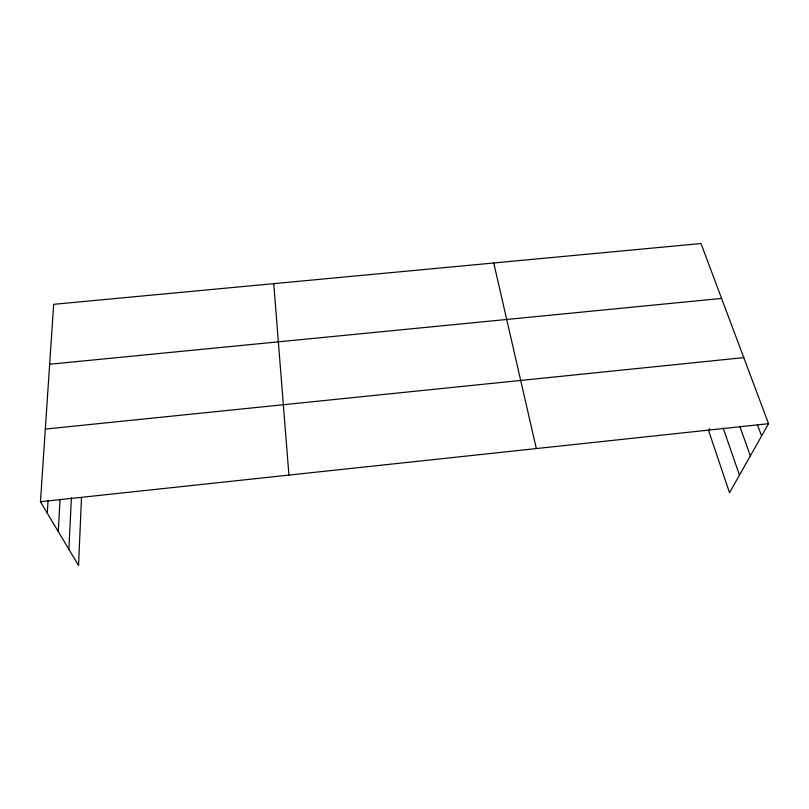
<?xml version="1.0" encoding="UTF-8"?>
<svg xmlns="http://www.w3.org/2000/svg" width="809" height="809" viewBox="0 0 809 809"><rect width="100%" height="100%" fill="white"/><g stroke="black" fill="none" stroke-linecap="round" stroke-linejoin="round"><path stroke-width="1.21" d="M81.466 498L78.554 565.481L40.45 501.732L53.667 304.326L700.999 243.519L768.55 423.683L729.516 492.711L708.644 430.742L709.624 428.699M68.876 549.301L71.404 497.788M58.268 531.543L60.068 499.204M47.276 513.159L48.055 500.761M40.45 501.732L768.55 423.683M45.314 429.083L743.784 357.618M49.652 364.242L721.588 298.42M757.436 424.725L761.582 436M739.82 426.353L750.347 455.872M723.135 427.951L739.466 475.116M493.743 262.986L536.327 448.57M273.745 283.656L288.914 475.095"/></g></svg>
